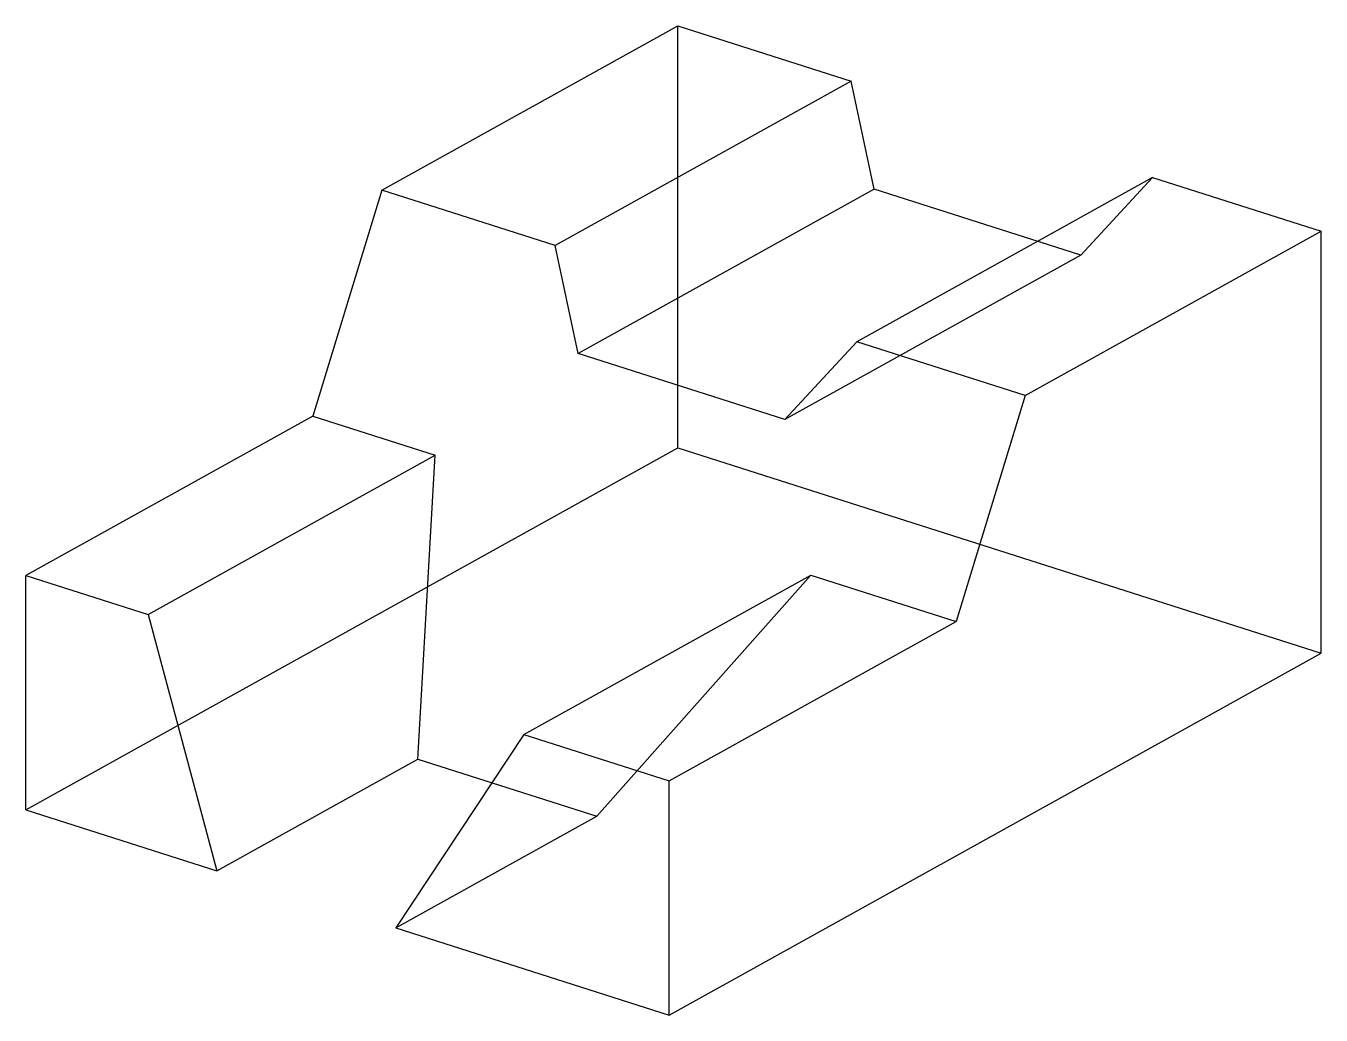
# Model space of a CAD drawing. Extents: x 859 to 1113, y 22 to 216.
import ezdxf

# ---------------------------------------------------------------- set-up
doc = ezdxf.new("R2010")
doc.units = 0
doc.layers.get('0').update_dxf_attribs({"linetype": 'CONTINUOUS'})

msp = doc.modelspace()

# ---------------------------------------------------------------- linework, layer by layer
at = {"color": 7}
for p, q in [((928.717927, 183.78924), (986.761165, 216.012646)), ((986.761166, 133.298472), (986.761165, 216.012646)), ((986.761165, 216.012646), (1020.726, 205.170452)), ((1020.726, 205.170452), (962.682763, 172.947046)), ((1025.270449, 183.979052), (1020.726, 205.170452)), ((1079.888405, 186.284736), (1021.845167, 154.06133)), ((1065.782668, 171.046814), (1079.888405, 186.284736)), ((1079.888405, 186.284736), (1112.928416, 175.737763)), ((928.717927, 183.78924), (915.183522, 139.485903)), ((962.682763, 172.947046), (928.717927, 183.78924)), ((1025.270449, 183.979052), (967.227211, 151.755645)), ((1065.782668, 171.046814), (1025.270449, 183.979052)), ((1054.885178, 143.514357), (1112.928416, 175.737763)), ((1112.928416, 93.02359), (1112.928416, 175.737763)), ((967.227211, 151.755645), (962.682763, 172.947046)), ((1065.782668, 171.046814), (1007.73943, 138.823408)), ((1007.73943, 138.823408), (1021.845167, 154.06133)), ((1054.885178, 143.514357), (1021.845167, 154.06133)), ((1007.73943, 138.823408), (967.227211, 151.755645)), ((1054.885178, 143.514357), (1041.350773, 99.21102)), ((915.183522, 139.485903), (858.871856, 108.223798)), ((915.183522, 139.485903), (939.178091, 131.8264)), ((858.871856, 62.299173), (986.761166, 133.298472)), ((986.761166, 133.298472), (1112.928416, 93.02359)), ((882.866423, 100.564296), (939.178091, 131.8264)), ((935.734071, 72.228441), (939.178091, 131.8264)), ((858.871856, 62.299173), (858.871856, 108.223798)), ((858.871856, 108.223798), (882.866423, 100.564296)), ((956.51057, 77.055744), (1012.822237, 108.317848)), ((970.879038, 61.009528), (1012.822237, 108.317848)), ((1012.822237, 108.317848), (1041.350773, 99.21102)), ((882.866423, 100.564296), (896.317486, 50.345846)), ((985.039106, 67.948916), (1041.350773, 99.21102)), ((985.039106, 22.024291), (1112.928416, 93.02359)), ((956.51057, 77.055744), (931.462453, 39.126933)), ((956.51057, 77.055744), (985.039106, 67.948916)), ((896.317486, 50.345846), (935.734071, 72.228441)), ((935.734071, 72.228441), (970.879038, 61.009528)), ((985.039106, 22.024291), (985.039106, 67.948916)), ((858.871856, 62.299173), (896.317486, 50.345846)), ((931.462453, 39.126933), (970.879038, 61.009528)), ((931.462453, 39.126933), (985.039106, 22.024291))]:
    msp.add_line(p, q, dxfattribs=at)

doc.saveas('drawing.dxf')
